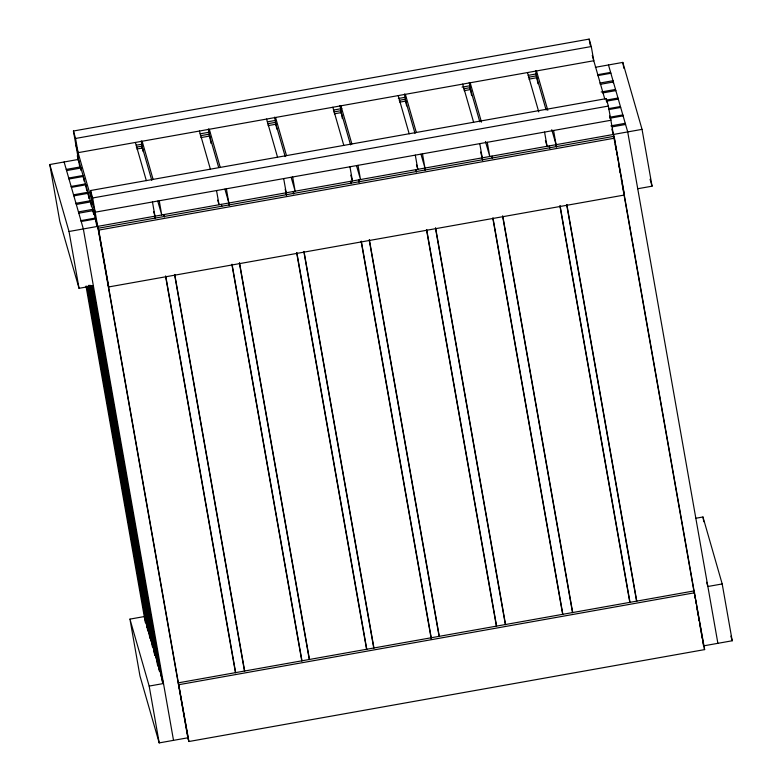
<?xml version="1.0" encoding="UTF-8"?>
<svg xmlns="http://www.w3.org/2000/svg" width="782" height="782" viewBox="0 0 782 782"><rect width="100%" height="100%" fill="white"/><g stroke="black" fill="none" stroke-linecap="round" stroke-linejoin="round"><path stroke-width="1.17" d="M73.43 131.014L589.149 39.1L591.28 46.539L593.792 60.742L78.073 152.666L75.561 138.453L73.43 131.014L79.705 166.634M75.561 138.453L591.28 46.539M136.273 145.208L142.285 144.142M199.987 133.859L209.605 132.138M267.307 121.855L275.723 120.36M333.425 110.076L341.842 108.571M398.341 98.503L405.555 97.212M462.054 87.144L470.471 85.649M528.173 75.365L536.589 73.86M136.332 147.153L141.972 146.146L151.786 180.339M200.368 135.745L209.126 134.181L218.608 167.211M267.542 123.771L275.381 122.373L285.195 156.556M333.826 111.953L340.737 110.721L350.561 144.905M399.231 100.301L405.203 99.236L415.027 133.419M463.579 88.825L470.002 87.682L479.825 121.865M528.437 77.271L536.315 75.864L546.139 110.047M93.361 285.762L79.041 288.314L59.803 221.355L49.784 164.533L78.435 159.43M136.87 149.01L142.51 148.013M200.906 137.603L209.654 136.039M268.079 125.628L275.909 124.23M334.364 113.81L341.275 112.579M399.768 102.159L405.741 101.093M464.107 90.692L470.539 89.549M528.964 79.129L536.853 77.721M595.346 67.301L622.804 62.404L642.042 129.362L652.061 186.184L637.731 188.736M66.245 169.42L80.575 166.869L81.211 170.476M597.487 74.74L610.615 72.394M597.741 75.619L610.869 73.273M66.587 170.593L80.908 168.042L81.338 170.447M599.872 83.058L613.01 80.712L613.42 83.088M68.718 178.032L83.048 175.481L83.684 179.088M69.002 179.01L83.322 176.449L84.173 181.258M600.244 84.339L613.371 81.993M71.142 186.448L85.463 183.897L86.792 190.828M601.182 91.993L615.512 89.431M71.406 187.377L85.727 184.826M602.717 92.941L615.845 90.595M93.029 204.747L90.526 190.534L606.246 98.62L608.376 106.059L614.662 141.679M73.537 194.816L87.867 192.264L88.923 198.266M606.04 100.164L617.985 98.033M73.84 195.862L88.171 193.31L89.011 198.11M606.343 101.21L618.288 99.079M90.526 190.534L92.657 197.973L608.376 106.059M75.981 203.3L90.301 200.749L90.732 203.154M608.484 108.649L620.419 106.528M76.313 204.464L90.644 201.912L91.484 206.722M608.748 109.578L620.683 107.457M78.454 211.902L92.775 209.351L93.625 214.16M609.696 117.232L622.824 114.895M609.97 118.209L623.107 115.863M78.816 213.183L93.146 210.632L93.781 214.239M610.918 125.863L625.238 123.312M80.957 220.622L95.277 218.07L96.802 226.154M81.211 221.501L95.531 218.95M612.443 126.821L625.58 124.475M49.784 164.533L69.021 231.492L642.042 129.362M78.2 160.447L77.369 155.706L98.737 230.104L614.457 138.189L624.476 195.011L108.757 286.935L108.229 285.068M129.939 619.119L144.269 616.568L163.497 683.527L149.176 686.078L129.939 619.119L139.958 675.941L159.196 742.9L187.846 737.797L188.912 741.512L704.631 649.598L694.084 590.909L178.364 682.833L188.912 741.512M695.794 518.261L702.959 516.99L722.197 583.949L732.216 640.771L703.565 645.873L702.725 641.142M722.197 583.949L707.866 586.5L706.645 582.248M178.892 684.69L694.612 592.776M650.067 179.264L652.061 186.184M608.484 64.955L627.711 131.914L717.886 643.322M592.257 55.434L604.76 98.933M609.667 116.01L610.889 120.262L95.169 212.186L75.932 145.227M611.866 129.157L614.457 138.189M623.948 193.154L624.476 195.011M730.887 636.147L732.216 640.771M704.103 647.74L704.631 649.598M536.481 70.957L547.791 110.311M551.779 129.675L556.618 146.547M549.854 147.749L549.316 145.892L549.746 148.297M527.469 72.57L538.778 111.914M545.416 140.516L547.077 146.293L544.565 132.08M492.552 157.964L492.015 156.107L492.445 158.502M470.168 82.775L481.477 122.129M485.466 141.493L489.776 156.508L487.264 142.295M462.67 84.114L473.638 122.305M480.617 152.07L482.699 159.714M405.369 94.329L416.337 132.52M420.99 154.201L424.968 168.052L422.466 153.849M425.398 169.929L424.87 168.071L425.291 170.476M398.204 95.609L409.182 133.8M416.483 164.709L417.813 169.332L415.301 155.119M416.444 171.532L415.916 169.665L416.337 172.069M340.903 105.814L351.871 144.005M356.524 165.686L360.502 179.547L358 165.334M359.143 181.737L358.615 179.88L359.036 182.284M332.849 107.251L343.816 145.442M350.786 175.207L352.115 179.821M351.089 183.174L350.551 181.316L350.981 183.721M275.547 117.466L286.515 155.657M291.168 177.338L295.146 191.189L292.644 176.986M293.788 193.389L293.25 191.531L293.67 193.936M266.594 119.059L277.561 157.25M285.195 189.322L286.623 194.669M209.293 129.274L220.26 167.465M224.913 189.146L228.891 202.997M228.784 203.017L229.322 204.874M221.286 204.356L221.824 206.213M199.439 131.034L210.407 169.225M217.719 200.133L219.038 204.757L216.536 190.554M164.523 216.428L163.985 214.571L164.406 216.976M142.138 141.249L153.106 179.44M157.759 201.111L161.737 214.972L159.235 200.759M135.374 142.451L146.342 180.642M153.643 211.56L155.51 218.031M64.114 161.982L83.342 228.94L173.516 740.349M622.804 62.404L623.85 68.327M702.959 516.99L703.8 521.721M703.888 646.548L613.929 136.332L98.2 228.246L188.384 739.655M615.082 144.084L616.148 150.085M616.568 152.49L616.988 154.895M617.418 157.299L617.839 159.704M618.894 165.706L619.324 168.11M619.745 170.515L620.165 172.92M621.231 178.922L621.651 181.326M622.071 183.731L622.501 186.136M622.922 188.54L694.318 593.43M694.739 595.835L695.169 598.24M695.589 600.644L696.009 603.049M697.075 609.051L697.495 611.456M697.915 613.86L698.346 616.265M698.766 618.65L699.176 621.016M699.597 623.381L700.848 630.488M701.063 631.67L701.474 634.036M701.894 636.401L702.314 638.777M606.246 98.62L606.871 102.168M589.149 39.1L590.185 45.024M566.852 204.571L636.773 601.123M553.578 130.477L556.51 147.084M566.676 204.757L636.587 601.241M560.088 205.774L630.009 602.336M559.912 205.959L629.618 601.25M535.602 70.624L537.908 83.733M536.315 75.864L536.735 78.229M502.787 215.988L572.707 612.541M502.611 216.174L572.522 612.668M469.288 82.442L471.595 95.551M470.002 87.682L470.422 90.047M492.934 217.738L562.854 614.3M479.767 143.634L482.269 157.837M482.171 157.856L482.592 160.261M492.973 219.136L562.463 613.215M435.633 227.953L505.553 624.515M435.457 228.149L505.368 624.632M404.48 93.987L406.581 105.902M405.203 99.236L405.623 101.601M426.679 229.556L496.599 626.108M426.503 229.742L496.414 626.226M369.378 239.761L439.298 636.323M369.202 239.957L439.113 636.44M340.023 105.482L342.33 118.59M340.737 110.721L341.157 113.087M349.945 166.771L352.447 180.974M361.323 241.198L431.244 637.76M361.147 241.394L431.273 639.08M304.012 251.413L373.943 647.975M303.846 251.599L373.757 648.092M274.658 117.134L276.76 129.04M275.381 122.373L275.792 124.739M283.69 178.579L286.192 192.792M296.857 252.694L366.778 649.246M286.085 192.802L286.515 195.207M296.681 252.879L366.592 649.363M239.556 262.908L309.477 659.461M226.389 188.794L229.214 205.422M239.38 263.094L309.291 659.578M208.403 128.942L210.925 143.253M209.126 134.181L209.537 136.547M232.049 264.238L301.979 660.8M231.883 264.433L301.793 660.917M174.748 274.453L244.678 671.015M174.582 274.638L244.492 671.132M165.735 276.056L235.665 672.618M152.47 201.971L155.393 218.579M165.569 276.251L235.48 672.735M141.249 140.907L143.145 151.61M141.972 146.146L142.392 148.521M98.737 230.104L108.757 286.935M92.657 197.973L187.846 737.797M77.897 157.573L78.317 159.939M92.501 285.538L162.402 682.002M92.462 285.86L161.942 679.939M91.592 285.625L159.596 671.318M91.435 285.547L159.44 671.22M90.575 285.322L157.72 666.147M89.793 286.329L154.836 655.179M89.49 285.283L154.738 655.316M88.845 286.261L152.392 646.694M88.571 285.332L151.708 643.4M87.916 286.3L149.919 638.532M86.988 286.3L147.778 631.094M86.861 286.329L147.026 627.555M86 286.104L145.305 622.482M69.021 231.492L79.041 288.314M149.176 686.078L159.196 742.9"/></g></svg>
